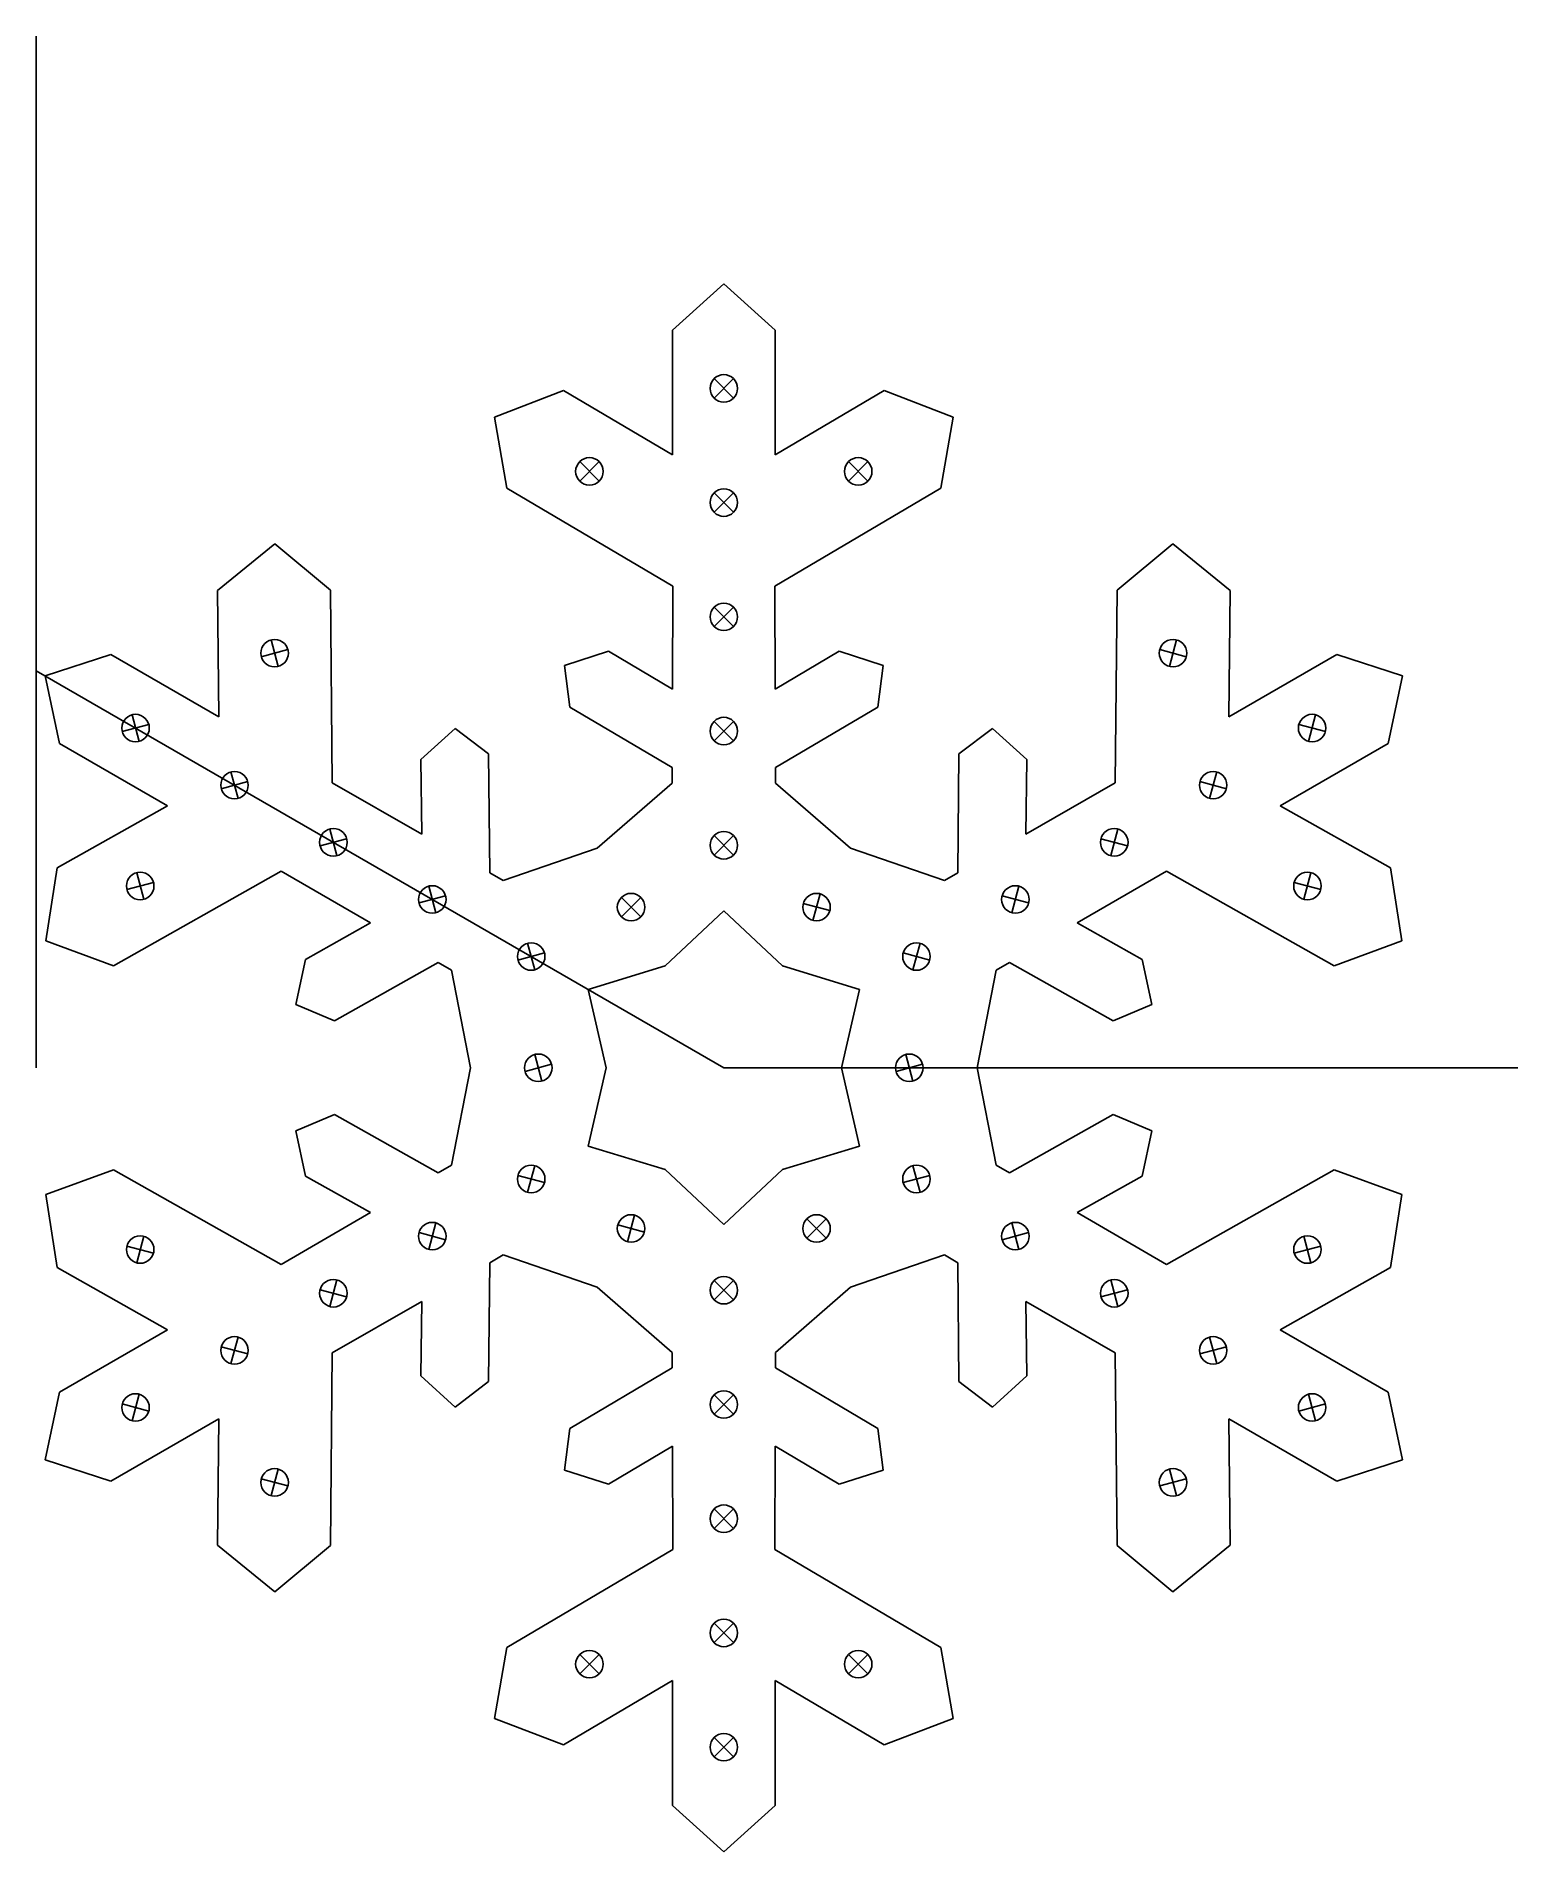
# Model space of a CAD drawing. Header units: millimetres. Extents: x -200 to 231, y -228 to 300.
import ezdxf

# ---------------------------------------------------------------- set-up
doc = ezdxf.new("R2010")
doc.units = ezdxf.units.MM
doc.layers.get('0').update_dxf_attribs({"linetype": 'CONTINUOUS'})

msp = doc.modelspace()

# ---------------------------------------------------------------- linework, layer by layer
for p, q in [((-200, 0), (-200, 300)), ((0, 228), (-14.93, 214.55)), ((0, 228), (14.93, 214.55)), ((-14.95, 178.25), (-14.93, 214.55)), ((14.95, 178.25), (14.93, 214.55)), ((-66.67, 189.27), (-46.62, 196.96)), ((-46.62, 196.96), (-14.95, 178.25)), ((2.83, 194.77), (-2.83, 200.43)), ((2.83, 200.43), (-2.83, 194.77)), ((46.62, 196.96), (14.95, 178.25)), ((66.67, 189.27), (46.62, 196.96)), ((-63.11, 168.59), (-66.67, 189.27)), ((63.11, 168.59), (66.67, 189.27)), ((-36.27, 170.63), (-41.92, 176.29)), ((-36.27, 176.29), (-41.92, 170.63)), ((41.92, 170.63), (36.27, 176.29)), ((41.92, 176.29), (36.27, 170.63)), ((-14.85, 140.08), (-63.11, 168.59)), ((2.83, 161.55), (-2.83, 167.2)), ((2.83, 167.2), (-2.83, 161.55)), ((14.85, 140.08), (63.11, 168.59)), ((-130.58, 152.38), (-147.27, 138.86)), ((-114.45, 138.95), (-130.58, 152.38)), ((114.45, 138.95), (130.58, 152.38)), ((130.58, 152.38), (147.27, 138.86)), ((-147.27, 138.86), (-146.9, 102.07)), ((-113.89, 82.9), (-114.45, 138.95)), ((-14.85, 140.08), (-14.9, 110.09)), ((14.85, 140.08), (14.9, 110.09)), ((113.89, 82.9), (114.45, 138.95)), ((147.27, 138.86), (146.9, 102.07)), ((2.83, 128.32), (-2.83, 133.98)), ((2.83, 133.98), (-2.83, 128.32)), ((-126.81, 121.62), (-134.54, 119.55)), ((-131.71, 124.45), (-129.64, 116.72)), ((134.54, 119.55), (126.81, 121.62)), ((129.64, 116.72), (131.71, 124.45)), ((-197.45, 114), (-178.34, 120.21)), ((-146.9, 102.07), (-178.34, 120.21)), ((-33.58, 121.13), (-46.36, 117.04)), ((-46.36, 117.04), (-44.84, 104.88)), ((-14.9, 110.09), (-33.58, 121.13)), ((14.9, 110.09), (33.58, 121.13)), ((33.58, 121.13), (46.36, 117.04)), ((46.36, 117.04), (44.84, 104.88)), ((146.9, 102.07), (178.34, 120.21)), ((197.45, 114), (178.34, 120.21)), ((0, 0), (-200, 115.47)), ((-197.45, 114), (-193.28, 94.34)), ((197.45, 114), (193.28, 94.34)), ((-172.16, 102.66), (-170.09, 94.94)), ((-44.84, 104.88), (-15.06, 87.29)), ((2.83, 95.1), (-2.83, 100.75)), ((2.83, 100.75), (-2.83, 95.1)), ((44.84, 104.88), (15.06, 87.29)), ((170.09, 94.94), (172.16, 102.66)), ((-167.26, 99.84), (-174.99, 97.76)), ((-88.11, 89.64), (-78.18, 98.67)), ((-78.18, 98.67), (-68.41, 91.27)), ((78.18, 98.67), (68.41, 91.27)), ((88.11, 89.64), (78.18, 98.67)), ((174.99, 97.76), (167.26, 99.84)), ((-161.84, 76.18), (-193.28, 94.34)), ((-68.41, 91.27), (-68.06, 56.69)), ((68.41, 91.27), (68.06, 56.69)), ((161.84, 76.18), (193.28, 94.34)), ((-143.39, 86.05), (-141.32, 78.32)), ((-87.89, 67.95), (-88.11, 89.64)), ((-15.06, 82.79), (-15.06, 87.29)), ((15.06, 82.79), (15.06, 87.29)), ((87.89, 67.95), (88.11, 89.64)), ((141.32, 78.32), (143.39, 86.05)), ((-138.49, 83.22), (-146.22, 81.15)), ((-113.89, 82.9), (-87.89, 67.95)), ((-36.86, 63.84), (-15.06, 82.79)), ((36.86, 63.84), (15.06, 82.79)), ((113.89, 82.9), (87.89, 67.95)), ((146.22, 81.15), (138.49, 83.22)), ((-193.89, 58.11), (-161.84, 76.18)), ((193.89, 58.11), (161.84, 76.18)), ((-114.61, 69.44), (-112.54, 61.71)), ((112.54, 61.71), (114.61, 69.44)), ((-109.72, 66.61), (-117.44, 64.54)), ((-36.86, 63.84), (-64.17, 54.44)), ((2.83, 61.87), (-2.83, 67.53)), ((2.83, 67.53), (-2.83, 61.87)), ((36.86, 63.84), (64.17, 54.44)), ((117.44, 64.54), (109.72, 66.61)), ((-197.25, 36.9), (-193.89, 58.11)), ((197.25, 36.9), (193.89, 58.11)), ((-128.74, 57.18), (-177.56, 29.64)), ((-165.91, 53.91), (-173.63, 51.84)), ((-170.8, 56.74), (-168.73, 49.01)), ((-128.74, 57.18), (-102.79, 42.14)), ((-85.84, 52.83), (-83.77, 45.1)), ((-64.17, 54.44), (-68.06, 56.69)), ((64.17, 54.44), (68.06, 56.69)), ((83.77, 45.1), (85.84, 52.83)), ((128.74, 57.18), (102.79, 42.14)), ((128.74, 57.18), (177.56, 29.64)), ((173.63, 51.84), (165.91, 53.91)), ((168.73, 49.01), (170.8, 56.74)), ((-80.94, 50), (-88.67, 47.93)), ((-24.15, 43.9), (-29.81, 49.56)), ((-24.15, 49.56), (-29.81, 43.9)), ((30.84, 45.7), (23.12, 47.77)), ((25.94, 42.87), (28.02, 50.59)), ((88.67, 47.93), (80.94, 50)), ((0, 45.6), (-17.1, 29.62)), ((0, 45.6), (17.1, 29.62)), ((-102.79, 42.14), (-121.69, 31.48)), ((102.79, 42.14), (121.69, 31.48)), ((-177.56, 29.64), (-197.25, 36.9)), ((-52.17, 33.39), (-59.9, 31.31)), ((-57.07, 36.21), (-55, 28.49)), ((59.9, 31.31), (52.17, 33.39)), ((55, 28.49), (57.07, 36.21)), ((177.56, 29.64), (197.25, 36.9)), ((-121.69, 31.48), (-124.54, 18.37)), ((-113.25, 13.61), (-83.13, 30.6)), ((-79.23, 28.35), (-83.13, 30.6)), ((-73.72, 0), (-79.23, 28.35)), ((-39.49, 22.8), (-17.1, 29.62)), ((39.49, 22.8), (17.1, 29.62)), ((73.72, 0), (79.23, 28.35)), ((79.23, 28.35), (83.13, 30.6)), ((113.25, 13.61), (83.13, 30.6)), ((121.69, 31.48), (124.54, 18.37)), ((-39.49, 22.8), (-34.2, 0)), ((39.49, 22.8), (34.2, 0)), ((-124.54, 18.37), (-113.25, 13.61)), ((124.54, 18.37), (113.25, 13.61)), ((-73.72, 0), (-79.23, -28.35)), ((-50.1, 1.04), (-57.82, -1.04)), ((-55, 3.86), (-52.92, -3.86)), ((-39.49, -22.8), (-34.2, 0)), ((0, 0), (230.94, 0)), ((50.1, -1.04), (57.82, 1.04)), ((55, -3.86), (52.92, 3.86)), ((39.49, -22.8), (34.2, 0)), ((73.72, 0), (79.23, -28.35)), ((-124.54, -18.37), (-113.25, -13.61)), ((-113.25, -13.61), (-83.13, -30.6)), ((113.25, -13.61), (83.13, -30.6)), ((124.54, -18.37), (113.25, -13.61)), ((-121.69, -31.48), (-124.54, -18.37)), ((121.69, -31.48), (124.54, -18.37)), ((-39.49, -22.8), (-17.1, -29.62)), ((39.49, -22.8), (17.1, -29.62)), ((-177.56, -29.64), (-197.25, -36.9)), ((-128.74, -57.18), (-177.56, -29.64)), ((-102.79, -42.14), (-121.69, -31.48)), ((-79.23, -28.35), (-83.13, -30.6)), ((-59.9, -31.31), (-52.17, -33.39)), ((-55, -28.49), (-57.07, -36.21)), ((0, -45.6), (-17.1, -29.62)), ((0, -45.6), (17.1, -29.62)), ((52.17, -33.39), (59.9, -31.31)), ((57.07, -36.21), (55, -28.49)), ((79.23, -28.35), (83.13, -30.6)), ((102.79, -42.14), (121.69, -31.48)), ((128.74, -57.18), (177.56, -29.64)), ((177.56, -29.64), (197.25, -36.9)), ((-197.25, -36.9), (-193.89, -58.11)), ((197.25, -36.9), (193.89, -58.11)), ((-128.74, -57.18), (-102.79, -42.14)), ((128.74, -57.18), (102.79, -42.14)), ((-83.77, -45.1), (-85.84, -52.83)), ((-30.84, -45.7), (-23.12, -47.77)), ((-25.94, -42.87), (-28.02, -50.59)), ((24.15, -43.9), (29.81, -49.56)), ((24.15, -49.56), (29.81, -43.9)), ((85.84, -52.83), (83.77, -45.1)), ((-173.63, -51.84), (-165.91, -53.91)), ((-168.73, -49.01), (-170.8, -56.74)), ((-88.67, -47.93), (-80.94, -50)), ((80.94, -50), (88.67, -47.93)), ((165.91, -53.91), (173.63, -51.84)), ((170.8, -56.74), (168.73, -49.01)), ((-68.41, -91.27), (-68.06, -56.69)), ((-64.17, -54.44), (-68.06, -56.69)), ((-36.86, -63.84), (-64.17, -54.44)), ((36.86, -63.84), (64.17, -54.44)), ((64.17, -54.44), (68.06, -56.69)), ((68.41, -91.27), (68.06, -56.69)), ((-193.89, -58.11), (-161.84, -76.18)), ((-112.54, -61.71), (-114.61, -69.44)), ((-2.83, -67.53), (2.83, -61.87)), ((-2.83, -61.87), (2.83, -67.53)), ((114.61, -69.44), (112.54, -61.71)), ((193.89, -58.11), (161.84, -76.18)), ((-117.44, -64.54), (-109.72, -66.61)), ((-113.89, -82.9), (-87.89, -67.95)), ((-87.89, -67.95), (-88.11, -89.64)), ((-36.86, -63.84), (-15.06, -82.79)), ((36.86, -63.84), (15.06, -82.79)), ((113.89, -82.9), (87.89, -67.95)), ((87.89, -67.95), (88.11, -89.64)), ((109.72, -66.61), (117.44, -64.54)), ((-161.84, -76.18), (-193.28, -94.34)), ((-141.32, -78.32), (-143.39, -86.05)), ((143.39, -86.05), (141.32, -78.32)), ((161.84, -76.18), (193.28, -94.34)), ((-146.22, -81.15), (-138.49, -83.22)), ((-113.89, -82.9), (-114.45, -138.95)), ((-15.06, -82.79), (-15.06, -87.29)), ((15.06, -82.79), (15.06, -87.29)), ((113.89, -82.9), (114.45, -138.95)), ((138.49, -83.22), (146.22, -81.15)), ((-88.11, -89.64), (-78.18, -98.67)), ((-44.84, -104.88), (-15.06, -87.29)), ((44.84, -104.88), (15.06, -87.29)), ((88.11, -89.64), (78.18, -98.67)), ((-197.45, -114), (-193.28, -94.34)), ((-170.09, -94.94), (-172.16, -102.66)), ((-78.18, -98.67), (-68.41, -91.27)), ((78.18, -98.67), (68.41, -91.27)), ((172.16, -102.66), (170.09, -94.94)), ((197.45, -114), (193.28, -94.34)), ((-174.99, -97.76), (-167.26, -99.84)), ((-2.83, -95.1), (2.83, -100.75)), ((-2.83, -100.75), (2.83, -95.1)), ((167.26, -99.84), (174.99, -97.76)), ((-146.9, -102.07), (-178.34, -120.21)), ((-147.27, -138.86), (-146.9, -102.07)), ((-46.36, -117.04), (-44.84, -104.88)), ((46.36, -117.04), (44.84, -104.88)), ((147.27, -138.86), (146.9, -102.07)), ((146.9, -102.07), (178.34, -120.21)), ((-14.9, -110.09), (-33.58, -121.13)), ((-14.85, -140.08), (-14.9, -110.09)), ((14.85, -140.08), (14.9, -110.09)), ((14.9, -110.09), (33.58, -121.13)), ((-197.45, -114), (-178.34, -120.21)), ((197.45, -114), (178.34, -120.21)), ((-134.54, -119.55), (-126.81, -121.62)), ((-129.64, -116.72), (-131.71, -124.45)), ((-33.58, -121.13), (-46.36, -117.04)), ((33.58, -121.13), (46.36, -117.04)), ((126.81, -121.62), (134.54, -119.55)), ((131.71, -124.45), (129.64, -116.72)), ((-2.83, -133.98), (2.83, -128.32)), ((-2.83, -128.32), (2.83, -133.98)), ((-130.58, -152.38), (-147.27, -138.86)), ((-114.45, -138.95), (-130.58, -152.38)), ((-14.85, -140.08), (-63.11, -168.59)), ((14.85, -140.08), (63.11, -168.59)), ((114.45, -138.95), (130.58, -152.38)), ((130.58, -152.38), (147.27, -138.86)), ((-2.83, -167.2), (2.83, -161.55)), ((-2.83, -161.55), (2.83, -167.2)), ((-63.11, -168.59), (-66.67, -189.27)), ((63.11, -168.59), (66.67, -189.27)), ((-41.92, -176.29), (-36.27, -170.63)), ((-41.92, -170.63), (-36.27, -176.29)), ((36.27, -170.63), (41.92, -176.29)), ((36.27, -176.29), (41.92, -170.63)), ((-46.62, -196.96), (-14.95, -178.25)), ((-14.95, -178.25), (-14.93, -214.55)), ((14.95, -178.25), (14.93, -214.55)), ((46.62, -196.96), (14.95, -178.25)), ((-66.67, -189.27), (-46.62, -196.96)), ((66.67, -189.27), (46.62, -196.96)), ((-2.83, -194.77), (2.83, -200.43)), ((-2.83, -200.43), (2.83, -194.77)), ((0, -228), (-14.93, -214.55)), ((0, -228), (14.93, -214.55))]:
    msp.add_line(p, q)
for centre in [(0, 197.6), (-39.1, 173.46), (39.1, 173.46), (0, 164.38), (0, 131.15), (-130.67, 120.59), (130.67, 120.59), (-171.13, 98.8), (0, 97.93), (171.13, 98.8), (-142.35, 82.19), (142.35, 82.19), (-113.58, 65.57), (0, 64.7), (113.58, 65.57), (-169.77, 52.87), (-84.81, 48.96), (84.81, 48.96), (169.77, 52.87), (-26.98, 46.73), (26.98, 46.73), (-56.03, 32.35), (56.03, 32.35), (-53.96, 0), (53.96, 0), (-56.03, -32.35), (56.03, -32.35), (-84.81, -48.96), (-26.98, -46.73), (26.98, -46.73), (84.81, -48.96), (-169.77, -52.87), (169.77, -52.87), (-113.58, -65.58), (0, -64.7), (113.58, -65.58), (-142.35, -82.19), (142.35, -82.19), (-171.13, -98.8), (0, -97.93), (171.13, -98.8), (-130.67, -120.59), (130.67, -120.59), (0, -131.15), (0, -164.38), (-39.1, -173.46), (39.1, -173.46), (0, -197.6)]:
    msp.add_circle(centre, 4)

doc.saveas('drawing.dxf')
